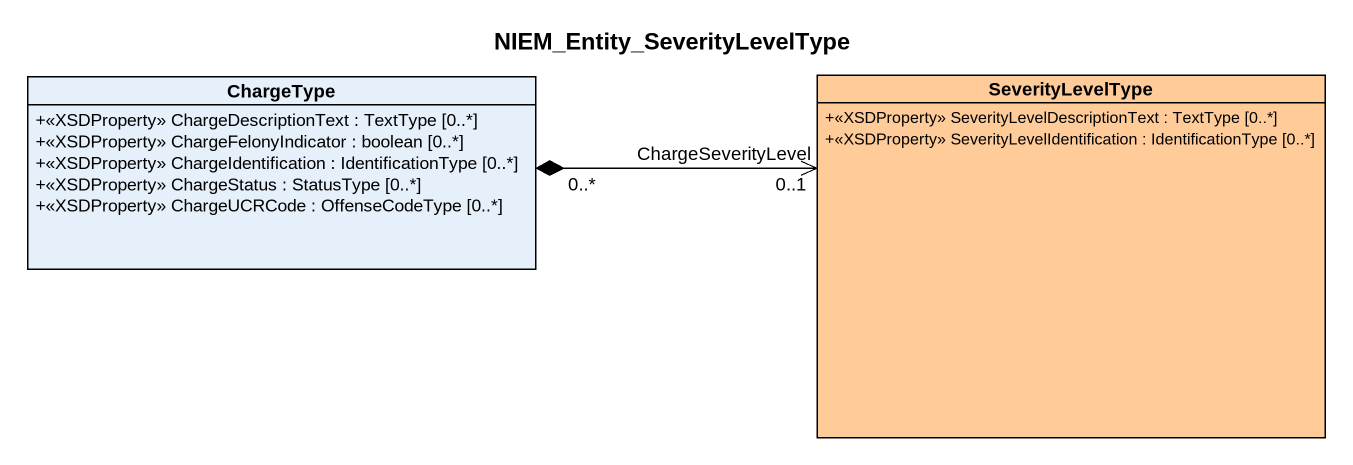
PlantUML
@startuml
title NIEM_Entity_SeverityLevelType
hide circle
hide empty members
skinparam classAttributeIconSize 0
class ChargeType {
  +<<XSDProperty>> ChargeDescriptionText : TextType [0..*]
  +<<XSDProperty>> ChargeFelonyIndicator : boolean [0..*]
  +<<XSDProperty>> ChargeIdentification : IdentificationType [0..*]
  +<<XSDProperty>> ChargeStatus : StatusType [0..*]
  +<<XSDProperty>> ChargeUCRCode : OffenseCodeType [0..*]
}
class SeverityLevelType #FFCC99 {
  +<<XSDProperty>> SeverityLevelDescriptionText : TextType [0..*]
  +<<XSDProperty>> SeverityLevelIdentification : IdentificationType [0..*]
}
ChargeType "0..*" *-right-> "ChargeSeverityLevel\n0..1" SeverityLevelType
@enduml
